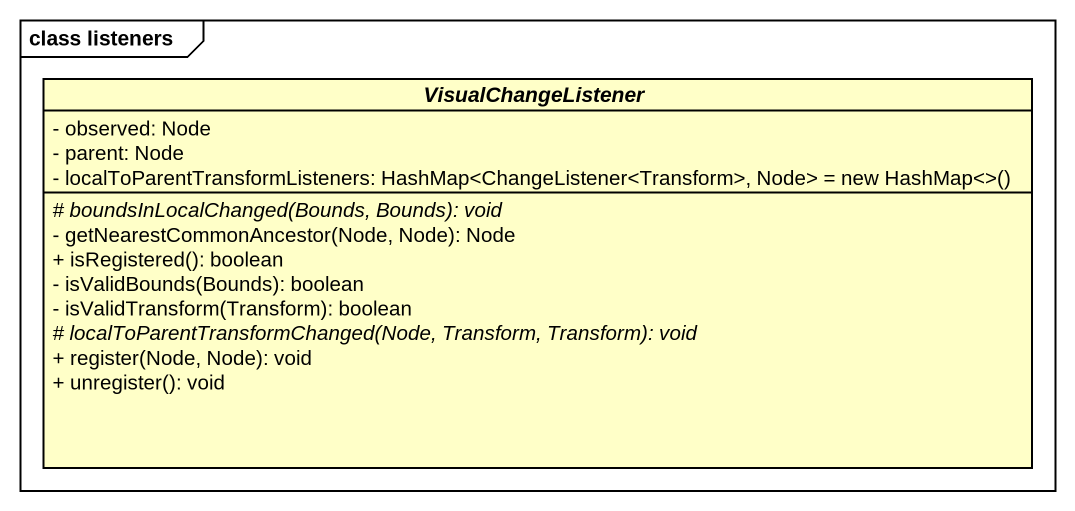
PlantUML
@startuml
mainframe class listeners
hide circle
hide empty members
skinparam classAttributeIconSize 0
abstract class VisualChangeListener #FFFFC8 {
  - observed: Node
  - parent: Node
  {field} - localToParentTransformListeners: HashMap<ChangeListener<Transform>, Node> = new HashMap<>()
  {abstract} # boundsInLocalChanged(Bounds, Bounds): void
  - getNearestCommonAncestor(Node, Node): Node
  + isRegistered(): boolean
  - isValidBounds(Bounds): boolean
  - isValidTransform(Transform): boolean
  {abstract} # localToParentTransformChanged(Node, Transform, Transform): void
  + register(Node, Node): void
  + unregister(): void
}
@enduml
